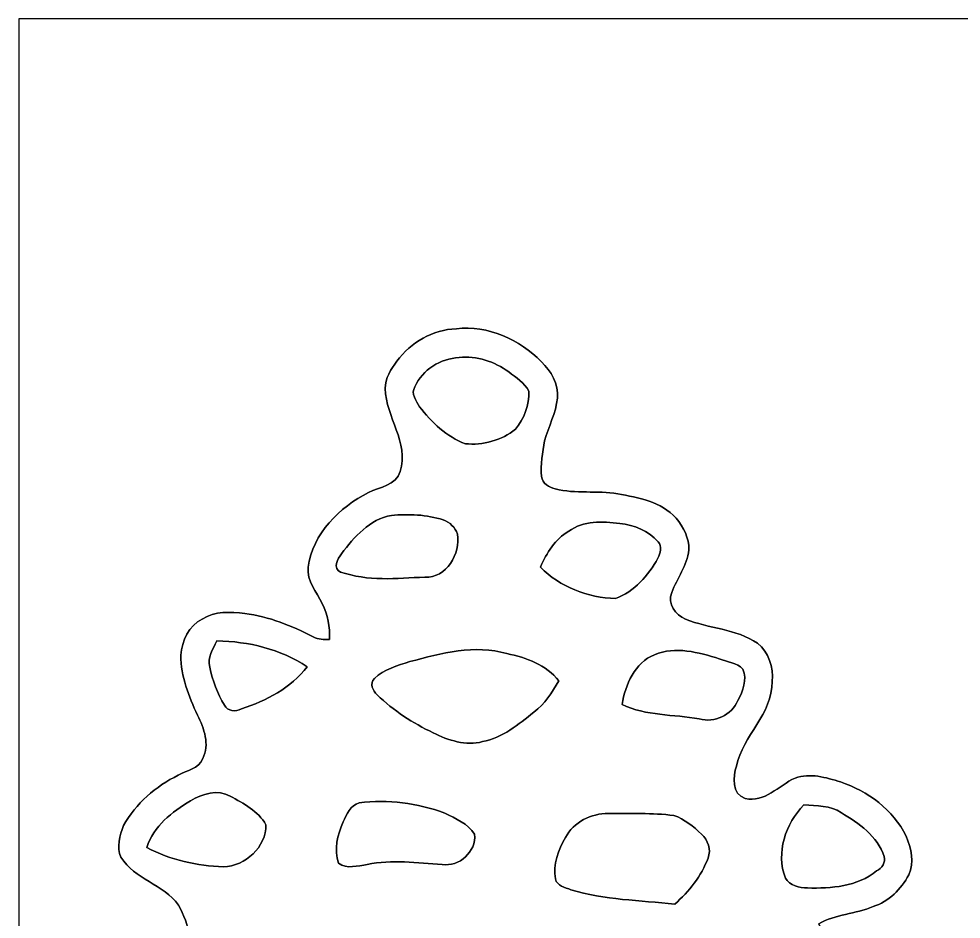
# Model space of a CAD drawing. Header units: centimetres. Extents: x -16.8 to 16.8, y -16.7 to 16.7.
# Drawn here: x -16.77 to 0.93, y -0.25 to 16.67 of the extents above; entities that cross this region are included whole.
import ezdxf

# ---------------------------------------------------------------- set-up
doc = ezdxf.new("R2010")
doc.units = ezdxf.units.CM
doc.header["$MEASUREMENT"] = 0
doc.layers.add('Layer 1', color=7, linetype='Continuous')

msp = doc.modelspace()

# ---------------------------------------------------------------- linework, layer by layer
at = {"layer": 'Layer 1', "color": 7}
for points, knots in [([(-16.77458, 16.66875), (-16.77458, 16.66875), (16.77458, 16.66875), (16.77458, 16.66875), (16.77458, 16.66875), (16.77458, 16.66875), (16.77458, -16.66875), (16.77458, -16.66875), (16.77458, -16.66875), (16.77458, -16.66875), (-16.77458, -16.66875), (-16.77458, -16.66875), (-16.77458, -16.66875), (-16.77458, -16.66875), (-16.77458, 16.66875), (-16.77458, 16.66875), (-16.77458, 16.66875), (-16.77458, 16.66875), (-16.77458, 16.66875), (-16.77458, 16.66875)], [0, 0, 0, 0, 0.16666667, 0.16666667, 0.16666667, 0.16666667, 0.33333333, 0.33333333, 0.33333333, 0.33333333, 0.5, 0.5, 0.5, 0.5, 0.66666667, 0.66666667, 0.66666667, 0.66666667, 1, 1, 1, 1]), ([(-9.67176, 10.23761), (-9.77829, 10.08415), (-9.89471, 9.91447), (-9.89259, 9.71938), (-9.89259, 9.71938), (-9.87954, 9.18139), (-9.44033, 8.71537), (-9.60684, 8.16151), (-9.60684, 8.16151), (-9.68693, 7.90187), (-9.99525, 7.87047), (-10.20551, 7.76958), (-10.20551, 7.76958), (-10.74526, 7.48841), (-11.26067, 6.9977), (-11.33616, 6.36341), (-11.33616, 6.36341), (-11.36579, 6.102), (-11.182, 5.90162), (-11.07687, 5.6829), (-11.07687, 5.6829), (-10.96751, 5.47511), (-10.92588, 5.23699), (-10.93752, 5.00345), (-10.93752, 5.00345), (-11.04053, 5.00698), (-11.14919, 5.00415), (-11.24197, 5.05566), (-11.24197, 5.05566), (-11.64449, 5.26944), (-12.07735, 5.43101), (-12.52961, 5.49734), (-12.52961, 5.49734), (-12.79596, 5.52521), (-13.09264, 5.54284), (-13.32759, 5.3908), (-13.32759, 5.3908), (-13.58653, 5.26733), (-13.70401, 4.97805), (-13.73152, 4.70923), (-13.73152, 4.70923), (-13.72835, 4.31377), (-13.58477, 3.93665), (-13.41614, 3.58387), (-13.41614, 3.58387), (-13.29549, 3.3341), (-13.18436, 3.03354), (-13.31877, 2.76895), (-13.31877, 2.76895), (-13.39462, 2.57563), (-13.61969, 2.54882), (-13.77985, 2.45604), (-13.77985, 2.45604), (-14.20283, 2.24684), (-14.57889, 1.92405), (-14.8082, 1.50777), (-14.8082, 1.50777), (-14.88687, 1.32503), (-14.93908, 1.10278), (-14.85583, 0.91264), (-14.85583, 0.91264), (-14.60288, 0.49742), (-14.05184, 0.41134), (-13.77774, 0.01658), (-13.77774, 0.01658), (-13.56219, -0.34537), (-13.49551, -0.80716), (-13.64615, -1.2065), (-13.64615, -1.2065), (-13.82713, -1.56386), (-14.18872, -1.78294), (-14.55385, -1.91735), (-14.55385, -1.91735), (-14.81279, -2.02318), (-15.11688, -2.1149), (-15.25305, -2.38407), (-15.25305, -2.38407), (-15.40898, -2.6349), (-15.36241, -2.94711), (-15.35677, -3.22721), (-15.35677, -3.22721), (-15.34231, -3.77508), (-15.03151, -4.29366), (-14.57678, -4.59211), (-14.57678, -4.59211), (-14.34959, -4.7304), (-14.08395, -4.76814), (-13.83383, -4.84046), (-13.83383, -4.84046), (-13.63592, -4.96006), (-13.47999, -5.16008), (-13.38756, -5.37034), (-13.38756, -5.37034), (-13.33923, -6.04202), (-13.20341, -6.75499), (-12.74092, -7.27287), (-12.74092, -7.27287), (-12.43789, -7.58155), (-11.93765, -7.30603), (-11.6018, -7.54627), (-11.6018, -7.54627), (-11.40107, -7.67927), (-11.44129, -7.94103), (-11.34392, -8.134), (-11.34392, -8.134), (-11.17388, -8.53087), (-10.8144, -8.81309), (-10.42211, -8.9722), (-10.42211, -8.9722), (-10.08909, -9.11684), (-9.71656, -9.11331), (-9.36872, -9.20291), (-9.36872, -9.20291), (-8.96126, -9.34226), (-8.66846, -9.67564), (-8.30263, -9.8873), (-8.30263, -9.8873), (-8.03381, -10.05134), (-7.72513, -10.1286), (-7.42315, -10.20621), (-7.42315, -10.20621), (-7.3914, -10.93435), (-7.52828, -11.65084), (-7.58155, -12.37368), (-7.58155, -12.37368), (-7.24711, -12.59205), (-6.83366, -12.47034), (-6.46359, -12.45941), (-6.46359, -12.45941), (-6.37223, -12.44388), (-6.25934, -12.43824), (-6.20289, -12.35357), (-6.20289, -12.35357), (-6.15597, -12.20646), (-6.19019, -12.04983), (-6.20889, -11.90061), (-6.20889, -11.90061), (-6.31366, -11.26208), (-6.34541, -10.61261), (-6.2932, -9.96774), (-6.2932, -9.96774), (-5.94678, -9.72644), (-5.62892, -9.43963), (-5.24475, -9.25618), (-5.24475, -9.25618), (-4.69618, -8.95385), (-4.01355, -8.9856), (-3.50732, -8.59331), (-3.50732, -8.59331), (-3.13514, -8.24936), (-2.94781, -7.70502), (-2.4571, -7.49229), (-2.4571, -7.49229), (-2.05987, -7.31732), (-1.61325, -7.16809), (-1.36384, -6.78462), (-1.36384, -6.78462), (-1.14723, -6.49852), (-1.24284, -6.12634), (-1.18533, -5.7979), (-1.18533, -5.7979), (-1.15076, -5.61869), (-0.91405, -5.63562), (-0.7807, -5.5753), (-0.7807, -5.5753), (-0.25541, -5.48181), (0.27975, -5.23064), (0.55915, -4.75686), (0.55915, -4.75686), (0.68827, -4.47887), (0.79199, -4.16666), (0.73554, -3.85692), (0.73554, -3.85692), (0.70802, -3.54365), (0.47696, -3.27766), (0.19332, -3.15948), (0.19332, -3.15948), (-0.07056, -3.03036), (-0.38065, -3.05364), (-0.64876, -2.93899), (-0.64876, -2.93899), (-0.768, -2.86032), (-0.91405, -2.7245), (-0.88653, -2.56681), (-0.88653, -2.56681), (-0.77611, -2.33574), (-0.57185, -2.16076), (-0.47978, -1.91911), (-0.47978, -1.91911), (-0.35454, -1.62489), (-0.42333, -1.23825), (-0.69956, -1.05339), (-0.69956, -1.05339), (-1.00753, -0.75565), (-1.56774, -0.77505), (-1.74413, -0.33902), (-1.74413, -0.33902), (-1.43122, -0.1524), (-1.05516, -0.15311), (-0.72461, -0.01376), (-0.72461, -0.01376), (-0.42863, 0.07832), (-0.19438, 0.31327), (-0.05503, 0.58455), (-0.05503, 0.58455), (0.06138, 0.81598), (-0.01376, 1.08303), (-0.10195, 1.31057), (-0.10195, 1.31057), (-0.34713, 1.80657), (-0.82091, 2.15406), (-1.33597, 2.33151), (-1.33597, 2.33151), (-1.60937, 2.41018), (-1.91029, 2.50578), (-2.1904, 2.39995), (-2.1904, 2.39995), (-2.50014, 2.2666), (-2.75766, 1.92652), (-3.12984, 2.02106), (-3.12984, 2.02106), (-3.38032, 2.09268), (-3.35668, 2.43558), (-3.29106, 2.62573), (-3.29106, 2.62573), (-3.17465, 3.20322), (-2.60879, 3.60116), (-2.6229, 4.21534), (-2.6229, 4.21534), (-2.58939, 4.48169), (-2.68676, 4.76532), (-2.89736, 4.93466), (-2.89736, 4.93466), (-3.29883, 5.21053), (-3.80753, 5.21018), (-4.24956, 5.38727), (-4.24956, 5.38727), (-4.42736, 5.4737), (-4.60058, 5.67796), (-4.50815, 5.88927), (-4.50815, 5.88927), (-4.40055, 6.15527), (-4.22522, 6.39727), (-4.18465, 6.68796), (-4.18465, 6.68796), (-4.17301, 6.91409), (-4.29225, 7.11588), (-4.42454, 7.28804), (-4.42454, 7.28804), (-4.70711, 7.59213), (-5.1308, 7.67644), (-5.52203, 7.74171), (-5.52203, 7.74171), (-5.91114, 7.8105), (-6.31296, 7.73747), (-6.69749, 7.83696), (-6.69749, 7.83696), (-6.81143, 7.86659), (-6.93843, 7.93926), (-6.95431, 8.06732), (-6.95431, 8.06732), (-6.97689, 8.29239), (-6.93385, 8.51958), (-6.89928, 8.74077), (-6.89928, 8.74077), (-6.81426, 9.00747), (-6.68796, 9.26253), (-6.65268, 9.5437), (-6.65268, 9.5437), (-6.62975, 9.80722), (-6.77404, 10.04782), (-6.95431, 10.22597), (-6.95431, 10.22597), (-7.36918, 10.64048), (-7.95761, 10.91565), (-8.55416, 10.84404), (-8.55416, 10.84404), (-8.99513, 10.8331), (-9.40999, 10.58545), (-9.67176, 10.23761), (-9.67176, 10.23761), (-9.67176, 10.23761), (-9.67176, 10.23761), (-9.67176, 10.23761)], [0, 0, 0, 0, 0.01388889, 0.01388889, 0.01388889, 0.01388889, 0.02777778, 0.02777778, 0.02777778, 0.02777778, 0.04166667, 0.04166667, 0.04166667, 0.04166667, 0.05555556, 0.05555556, 0.05555556, 0.05555556, 0.06944444, 0.06944444, 0.06944444, 0.06944444, 0.08333333, 0.08333333, 0.08333333, 0.08333333, 0.09722222, 0.09722222, 0.09722222, 0.09722222, 0.11111111, 0.11111111, 0.11111111, 0.11111111, 0.125, 0.125, 0.125, 0.125, 0.13888889, 0.13888889, 0.13888889, 0.13888889, 0.15277778, 0.15277778, 0.15277778, 0.15277778, 0.16666667, 0.16666667, 0.16666667, 0.16666667, 0.18055556, 0.18055556, 0.18055556, 0.18055556, 0.19444444, 0.19444444, 0.19444444, 0.19444444, 0.20833333, 0.20833333, 0.20833333, 0.20833333, 0.22222222, 0.22222222, 0.22222222, 0.22222222, 0.23611111, 0.23611111, 0.23611111, 0.23611111, 0.25, 0.25, 0.25, 0.25, 0.26388889, 0.26388889, 0.26388889, 0.26388889, 0.27777778, 0.27777778, 0.27777778, 0.27777778, 0.29166667, 0.29166667, 0.29166667, 0.29166667, 0.30555556, 0.30555556, 0.30555556, 0.30555556, 0.31944444, 0.31944444, 0.31944444, 0.31944444, 0.33333333, 0.33333333, 0.33333333, 0.33333333, 0.34722222, 0.34722222, 0.34722222, 0.34722222, 0.36111111, 0.36111111, 0.36111111, 0.36111111, 0.375, 0.375, 0.375, 0.375, 0.38888889, 0.38888889, 0.38888889, 0.38888889, 0.40277778, 0.40277778, 0.40277778, 0.40277778, 0.41666667, 0.41666667, 0.41666667, 0.41666667, 0.43055556, 0.43055556, 0.43055556, 0.43055556, 0.44444444, 0.44444444, 0.44444444, 0.44444444, 0.45833333, 0.45833333, 0.45833333, 0.45833333, 0.47222222, 0.47222222, 0.47222222, 0.47222222, 0.48611111, 0.48611111, 0.48611111, 0.48611111, 0.5, 0.5, 0.5, 0.5, 0.51388889, 0.51388889, 0.51388889, 0.51388889, 0.52777778, 0.52777778, 0.52777778, 0.52777778, 0.54166667, 0.54166667, 0.54166667, 0.54166667, 0.55555556, 0.55555556, 0.55555556, 0.55555556, 0.56944444, 0.56944444, 0.56944444, 0.56944444, 0.58333333, 0.58333333, 0.58333333, 0.58333333, 0.59722222, 0.59722222, 0.59722222, 0.59722222, 0.61111111, 0.61111111, 0.61111111, 0.61111111, 0.625, 0.625, 0.625, 0.625, 0.63888889, 0.63888889, 0.63888889, 0.63888889, 0.65277778, 0.65277778, 0.65277778, 0.65277778, 0.66666667, 0.66666667, 0.66666667, 0.66666667, 0.68055556, 0.68055556, 0.68055556, 0.68055556, 0.69444444, 0.69444444, 0.69444444, 0.69444444, 0.70833333, 0.70833333, 0.70833333, 0.70833333, 0.72222222, 0.72222222, 0.72222222, 0.72222222, 0.73611111, 0.73611111, 0.73611111, 0.73611111, 0.75, 0.75, 0.75, 0.75, 0.76388889, 0.76388889, 0.76388889, 0.76388889, 0.77777778, 0.77777778, 0.77777778, 0.77777778, 0.79166667, 0.79166667, 0.79166667, 0.79166667, 0.80555556, 0.80555556, 0.80555556, 0.80555556, 0.81944444, 0.81944444, 0.81944444, 0.81944444, 0.83333333, 0.83333333, 0.83333333, 0.83333333, 0.84722222, 0.84722222, 0.84722222, 0.84722222, 0.86111111, 0.86111111, 0.86111111, 0.86111111, 0.875, 0.875, 0.875, 0.875, 0.88888889, 0.88888889, 0.88888889, 0.88888889, 0.90277778, 0.90277778, 0.90277778, 0.90277778, 0.91666667, 0.91666667, 0.91666667, 0.91666667, 0.93055556, 0.93055556, 0.93055556, 0.93055556, 0.94444444, 0.94444444, 0.94444444, 0.94444444, 0.95833333, 0.95833333, 0.95833333, 0.95833333, 0.97222222, 0.97222222, 0.97222222, 0.97222222, 1, 1, 1, 1]), ([(-8.50371, 10.30252), (-8.1721, 10.3438), (-7.83625, 10.22738), (-7.57061, 10.03265), (-7.57061, 10.03265), (-7.43091, 9.93034), (-7.2704, 9.83086), (-7.19349, 9.66929), (-7.19349, 9.66929), (-7.17621, 9.41211), (-7.2838, 9.15564), (-7.4422, 8.95773), (-7.4422, 8.95773), (-7.69938, 8.74854), (-8.05639, 8.64976), (-8.38482, 8.68468), (-8.38482, 8.68468), (-8.73548, 8.80957), (-9.02088, 9.09002), (-9.24701, 9.3793), (-9.24701, 9.3793), (-9.30346, 9.49078), (-9.41987, 9.62731), (-9.33133, 9.75395), (-9.33133, 9.75395), (-9.19268, 10.07992), (-8.8519, 10.28559), (-8.50371, 10.30252)], [0, 0, 0, 0, 0.125, 0.125, 0.125, 0.125, 0.25, 0.25, 0.25, 0.25, 0.375, 0.375, 0.375, 0.375, 0.5, 0.5, 0.5, 0.5, 0.625, 0.625, 0.625, 0.625, 0.75, 0.75, 0.75, 0.75, 1, 1, 1, 1]), ([(-9.77441, 7.33813), (-9.44951, 7.36565), (-9.11225, 7.35647), (-8.80039, 7.2517), (-8.80039, 7.2517), (-8.67833, 7.21007), (-8.57321, 7.112), (-8.53511, 6.98747), (-8.53511, 6.98747), (-8.47549, 6.6227), (-8.73125, 6.15068), (-9.14894, 6.17996), (-9.14894, 6.17996), (-9.67387, 6.14927), (-10.22315, 6.09706), (-10.73044, 6.27415), (-10.73044, 6.27415), (-10.88531, 6.33589), (-10.78406, 6.53274), (-10.70928, 6.61635), (-10.70928, 6.61635), (-10.48138, 6.93208), (-10.17658, 7.26652), (-9.77441, 7.33813)], [0, 0, 0, 0, 0.14285714, 0.14285714, 0.14285714, 0.14285714, 0.28571429, 0.28571429, 0.28571429, 0.28571429, 0.42857143, 0.42857143, 0.42857143, 0.42857143, 0.57142857, 0.57142857, 0.57142857, 0.57142857, 0.71428571, 0.71428571, 0.71428571, 0.71428571, 1, 1, 1, 1]), ([(-6.43996, 7.03968), (-6.16832, 7.245), (-5.80531, 7.23089), (-5.48499, 7.18361), (-5.48499, 7.18361), (-5.2137, 7.16139), (-4.94489, 7.04885), (-4.76179, 6.84354), (-4.76179, 6.84354), (-4.68524, 6.75781), (-4.71946, 6.62622), (-4.76673, 6.53274), (-4.76673, 6.53274), (-4.94524, 6.20854), (-5.21123, 5.90868), (-5.56401, 5.77391), (-5.56401, 5.77391), (-6.07907, 5.79579), (-6.61211, 5.98981), (-6.97548, 6.36658), (-6.97548, 6.36658), (-6.85377, 6.62905), (-6.70419, 6.89857), (-6.43996, 7.03968)], [0, 0, 0, 0, 0.14285714, 0.14285714, 0.14285714, 0.14285714, 0.28571429, 0.28571429, 0.28571429, 0.28571429, 0.42857143, 0.42857143, 0.42857143, 0.42857143, 0.57142857, 0.57142857, 0.57142857, 0.57142857, 0.71428571, 0.71428571, 0.71428571, 0.71428571, 1, 1, 1, 1]), ([(-13.05313, 4.9784), (-12.45764, 4.97029), (-11.85827, 4.82459), (-11.35768, 4.49509), (-11.35768, 4.49509), (-11.6586, 4.09152), (-12.12638, 3.85939), (-12.5917, 3.70205), (-12.5917, 3.70205), (-12.70212, 3.63679), (-12.85028, 3.65619), (-12.91131, 3.77155), (-12.91131, 3.77155), (-13.03973, 3.99239), (-13.13568, 4.23686), (-13.18719, 4.48663), (-13.18719, 4.48663), (-13.23799, 4.66901), (-13.12968, 4.82565), (-13.05313, 4.9784)], [0, 0, 0, 0, 0.16666667, 0.16666667, 0.16666667, 0.16666667, 0.33333333, 0.33333333, 0.33333333, 0.33333333, 0.5, 0.5, 0.5, 0.5, 0.66666667, 0.66666667, 0.66666667, 0.66666667, 1, 1, 1, 1]), ([(-9.42516, 4.58999), (-8.83814, 4.7498), (-8.20667, 4.91772), (-7.60307, 4.74063), (-7.60307, 4.74063), (-7.23794, 4.6669), (-6.86682, 4.52861), (-6.62728, 4.22734), (-6.62728, 4.22734), (-6.75569, 4.01038), (-6.8961, 3.79695), (-7.09754, 3.63996), (-7.09754, 3.63996), (-7.38717, 3.41207), (-7.68738, 3.15701), (-8.06062, 3.08681), (-8.06062, 3.08681), (-8.37741, 3.00284), (-8.7062, 3.10903), (-8.98878, 3.25367), (-8.98878, 3.25367), (-9.37366, 3.43429), (-9.7342, 3.67065), (-10.04076, 3.96558), (-10.04076, 3.96558), (-10.12543, 4.04142), (-10.18716, 4.17759), (-10.09368, 4.27249), (-10.09368, 4.27249), (-9.91164, 4.44465), (-9.65941, 4.51873), (-9.42516, 4.58999)], [0, 0, 0, 0, 0.11111111, 0.11111111, 0.11111111, 0.11111111, 0.22222222, 0.22222222, 0.22222222, 0.22222222, 0.33333333, 0.33333333, 0.33333333, 0.33333333, 0.44444444, 0.44444444, 0.44444444, 0.44444444, 0.55555556, 0.55555556, 0.55555556, 0.55555556, 0.66666667, 0.66666667, 0.66666667, 0.66666667, 0.77777778, 0.77777778, 0.77777778, 0.77777778, 1, 1, 1, 1]), ([(-4.83129, 4.71805), (-4.43653, 4.89091), (-4.00438, 4.75897), (-3.61315, 4.64467), (-3.61315, 4.64467), (-3.46745, 4.58541), (-3.28542, 4.56988), (-3.17253, 4.44853), (-3.17253, 4.44853), (-3.08187, 4.2545), (-3.17429, 4.03754), (-3.26319, 3.86186), (-3.26319, 3.86186), (-3.38067, 3.5874), (-3.70311, 3.43218), (-3.99027, 3.51437), (-3.99027, 3.51437), (-4.47287, 3.60257), (-4.99181, 3.56482), (-5.44089, 3.78707), (-5.44089, 3.78707), (-5.37351, 4.15572), (-5.20594, 4.57447), (-4.83129, 4.71805)], [0, 0, 0, 0, 0.14285714, 0.14285714, 0.14285714, 0.14285714, 0.28571429, 0.28571429, 0.28571429, 0.28571429, 0.42857143, 0.42857143, 0.42857143, 0.42857143, 0.57142857, 0.57142857, 0.57142857, 0.57142857, 0.71428571, 0.71428571, 0.71428571, 0.71428571, 1, 1, 1, 1]), ([(-13.54878, 1.9752), (-13.329, 2.10679), (-13.03973, 2.19781), (-12.80195, 2.05987), (-12.80195, 2.05987), (-12.55324, 1.92723), (-12.2749, 1.77588), (-12.13168, 1.52435), (-12.13168, 1.52435), (-12.12638, 1.10384), (-12.51973, 0.75001), (-12.9286, 0.73307), (-12.9286, 0.73307), (-13.42672, 0.75389), (-13.9259, 0.86219), (-14.36934, 1.09502), (-14.36934, 1.09502), (-14.24869, 1.50389), (-13.89274, 1.76071), (-13.54878, 1.9752)], [0, 0, 0, 0, 0.16666667, 0.16666667, 0.16666667, 0.16666667, 0.33333333, 0.33333333, 0.33333333, 0.33333333, 0.5, 0.5, 0.5, 0.5, 0.66666667, 0.66666667, 0.66666667, 0.66666667, 1, 1, 1, 1]), ([(-10.38154, 1.93675), (-9.84038, 2.00801), (-9.28264, 1.93287), (-8.77182, 1.74378), (-8.77182, 1.74378), (-8.56897, 1.64359), (-8.33543, 1.54481), (-8.21161, 1.34514), (-8.21161, 1.34514), (-8.17633, 1.02164), (-8.50159, 0.7239), (-8.82121, 0.77999), (-8.82121, 0.77999), (-9.28899, 0.80645), (-9.76559, 0.87595), (-10.22914, 0.77752), (-10.22914, 0.77752), (-10.4013, 0.756), (-10.61579, 0.68333), (-10.76889, 0.80363), (-10.76889, 0.80363), (-10.85779, 1.05234), (-10.78548, 1.3395), (-10.68352, 1.57727), (-10.68352, 1.57727), (-10.61367, 1.71521), (-10.54629, 1.89159), (-10.38154, 1.93675)], [0, 0, 0, 0, 0.125, 0.125, 0.125, 0.125, 0.25, 0.25, 0.25, 0.25, 0.375, 0.375, 0.375, 0.375, 0.5, 0.5, 0.5, 0.5, 0.625, 0.625, 0.625, 0.625, 0.75, 0.75, 0.75, 0.75, 1, 1, 1, 1]), ([(-2.02283, 1.89936), (-1.78647, 1.88031), (-1.52612, 1.88948), (-1.32009, 1.75013), (-1.32009, 1.75013), (-0.99272, 1.55222), (-0.63994, 1.31233), (-0.51717, 0.92816), (-0.51717, 0.92816), (-0.48331, 0.8188), (-0.5588, 0.70485), (-0.65687, 0.65828), (-0.65687, 0.65828), (-1.01459, 0.3616), (-1.51342, 0.32491), (-1.95756, 0.33761), (-1.95756, 0.33761), (-2.1082, 0.33726), (-2.28635, 0.387), (-2.37137, 0.52141), (-2.37137, 0.52141), (-2.55446, 1.00048), (-2.36855, 1.54411), (-2.02283, 1.89936)], [0, 0, 0, 0, 0.14285714, 0.14285714, 0.14285714, 0.14285714, 0.28571429, 0.28571429, 0.28571429, 0.28571429, 0.42857143, 0.42857143, 0.42857143, 0.42857143, 0.57142857, 0.57142857, 0.57142857, 0.57142857, 0.71428571, 0.71428571, 0.71428571, 0.71428571, 1, 1, 1, 1]), ([(-6.50593, 1.28482), (-6.35106, 1.57409), (-6.01945, 1.74025), (-5.69666, 1.73567), (-5.69666, 1.73567), (-5.28743, 1.73637), (-4.87468, 1.74801), (-4.46758, 1.69898), (-4.46758, 1.69898), (-4.26685, 1.6323), (-4.09963, 1.48661), (-3.94511, 1.34691), (-3.94511, 1.34691), (-3.82693, 1.23472), (-3.76167, 1.05692), (-3.82588, 0.89958), (-3.82588, 0.89958), (-3.94758, 0.56056), (-4.18394, 0.27129), (-4.45064, 0.03351), (-4.45064, 0.03351), (-5.10223, 0.1076), (-5.77109, 0.10724), (-6.40186, 0.3048), (-6.40186, 0.3048), (-6.5084, 0.34537), (-6.66433, 0.37394), (-6.69325, 0.50588), (-6.69325, 0.50588), (-6.74617, 0.77964), (-6.63575, 1.04951), (-6.50593, 1.28482)], [0, 0, 0, 0, 0.11111111, 0.11111111, 0.11111111, 0.11111111, 0.22222222, 0.22222222, 0.22222222, 0.22222222, 0.33333333, 0.33333333, 0.33333333, 0.33333333, 0.44444444, 0.44444444, 0.44444444, 0.44444444, 0.55555556, 0.55555556, 0.55555556, 0.55555556, 0.66666667, 0.66666667, 0.66666667, 0.66666667, 0.77777778, 0.77777778, 0.77777778, 0.77777778, 1, 1, 1, 1])]:
    msp.add_open_spline(points, degree=3, knots=knots, dxfattribs=at)
at = {"layer": 'Layer 1'}
for points, knots in [([(-9.67176, 10.23761), (-9.40999, 10.58545), (-8.99513, 10.8331), (-8.55416, 10.84404), (-8.55416, 10.84404), (-7.95761, 10.91565), (-7.36918, 10.64048), (-6.95431, 10.22597), (-6.95431, 10.22597), (-6.77404, 10.04782), (-6.62975, 9.80722), (-6.65268, 9.5437), (-6.65268, 9.5437), (-6.68796, 9.26253), (-6.81426, 9.00747), (-6.89928, 8.74077), (-6.89928, 8.74077), (-6.93385, 8.51958), (-6.97689, 8.29239), (-6.95431, 8.06732), (-6.95431, 8.06732), (-6.93843, 7.93926), (-6.81143, 7.86659), (-6.69749, 7.83696), (-6.69749, 7.83696), (-6.31296, 7.73747), (-5.91114, 7.8105), (-5.52203, 7.74171), (-5.52203, 7.74171), (-5.1308, 7.67644), (-4.70711, 7.59213), (-4.42454, 7.28804), (-4.42454, 7.28804), (-4.29225, 7.11588), (-4.17301, 6.91409), (-4.18465, 6.68796), (-4.18465, 6.68796), (-4.22522, 6.39727), (-4.40055, 6.15527), (-4.50815, 5.88927), (-4.50815, 5.88927), (-4.60058, 5.67796), (-4.42736, 5.4737), (-4.24956, 5.38727), (-4.24956, 5.38727), (-3.80753, 5.21018), (-3.29883, 5.21053), (-2.89736, 4.93466), (-2.89736, 4.93466), (-2.68676, 4.76532), (-2.58939, 4.48169), (-2.6229, 4.21534), (-2.6229, 4.21534), (-2.60879, 3.60116), (-3.17465, 3.20322), (-3.29106, 2.62573), (-3.29106, 2.62573), (-3.35668, 2.43558), (-3.38032, 2.09268), (-3.12984, 2.02106), (-3.12984, 2.02106), (-2.75766, 1.92652), (-2.50014, 2.2666), (-2.1904, 2.39995), (-2.1904, 2.39995), (-1.91029, 2.50578), (-1.60937, 2.41018), (-1.33597, 2.33151), (-1.33597, 2.33151), (-0.82091, 2.15406), (-0.34713, 1.80657), (-0.10195, 1.31057), (-0.10195, 1.31057), (-0.01376, 1.08303), (0.06138, 0.81598), (-0.05503, 0.58455), (-0.05503, 0.58455), (-0.19438, 0.31327), (-0.42863, 0.07832), (-0.72461, -0.01376), (-0.72461, -0.01376), (-1.05516, -0.15311), (-1.43122, -0.1524), (-1.74413, -0.33902), (-1.74413, -0.33902), (-1.56774, -0.77505), (-1.00753, -0.75565), (-0.69956, -1.05339), (-0.69956, -1.05339), (-0.42333, -1.23825), (-0.35454, -1.62489), (-0.47978, -1.91911), (-0.47978, -1.91911), (-0.57185, -2.16076), (-0.77611, -2.33574), (-0.88653, -2.56681), (-0.88653, -2.56681), (-0.91405, -2.7245), (-0.768, -2.86032), (-0.64876, -2.93899), (-0.64876, -2.93899), (-0.38065, -3.05364), (-0.07056, -3.03036), (0.19332, -3.15948), (0.19332, -3.15948), (0.47696, -3.27766), (0.70802, -3.54365), (0.73554, -3.85692), (0.73554, -3.85692), (0.79199, -4.16666), (0.68827, -4.47887), (0.55915, -4.75686), (0.55915, -4.75686), (0.27975, -5.23064), (-0.25541, -5.48181), (-0.7807, -5.5753), (-0.7807, -5.5753), (-0.91405, -5.63562), (-1.15076, -5.61869), (-1.18533, -5.7979), (-1.18533, -5.7979), (-1.24284, -6.12634), (-1.14723, -6.49852), (-1.36384, -6.78462), (-1.36384, -6.78462), (-1.61325, -7.16809), (-2.05987, -7.31732), (-2.4571, -7.49229), (-2.4571, -7.49229), (-2.94781, -7.70502), (-3.13514, -8.24936), (-3.50732, -8.59331), (-3.50732, -8.59331), (-4.01355, -8.9856), (-4.69618, -8.95385), (-5.24475, -9.25618), (-5.24475, -9.25618), (-5.62892, -9.43963), (-5.94678, -9.72644), (-6.2932, -9.96774), (-6.2932, -9.96774), (-6.34541, -10.61261), (-6.31366, -11.26208), (-6.20889, -11.90061), (-6.20889, -11.90061), (-6.19019, -12.04983), (-6.15597, -12.20646), (-6.20289, -12.35357), (-6.20289, -12.35357), (-6.25934, -12.43824), (-6.37223, -12.44388), (-6.46359, -12.45941), (-6.46359, -12.45941), (-6.83366, -12.47034), (-7.24711, -12.59205), (-7.58155, -12.37368), (-7.58155, -12.37368), (-7.52828, -11.65084), (-7.3914, -10.93435), (-7.42315, -10.20621), (-7.42315, -10.20621), (-7.72513, -10.1286), (-8.03381, -10.05134), (-8.30263, -9.8873), (-8.30263, -9.8873), (-8.66846, -9.67564), (-8.96126, -9.34226), (-9.36872, -9.20291), (-9.36872, -9.20291), (-9.71656, -9.11331), (-10.08909, -9.11684), (-10.42211, -8.9722), (-10.42211, -8.9722), (-10.8144, -8.81309), (-11.17388, -8.53087), (-11.34392, -8.134), (-11.34392, -8.134), (-11.44129, -7.94103), (-11.40107, -7.67927), (-11.6018, -7.54627), (-11.6018, -7.54627), (-11.93765, -7.30603), (-12.43789, -7.58155), (-12.74092, -7.27287), (-12.74092, -7.27287), (-13.20341, -6.75499), (-13.33923, -6.04202), (-13.38756, -5.37034), (-13.38756, -5.37034), (-13.47999, -5.16008), (-13.63592, -4.96006), (-13.83383, -4.84046), (-13.83383, -4.84046), (-14.08395, -4.76814), (-14.34959, -4.7304), (-14.57678, -4.59211), (-14.57678, -4.59211), (-15.03151, -4.29366), (-15.34231, -3.77508), (-15.35677, -3.22721), (-15.35677, -3.22721), (-15.36241, -2.94711), (-15.40898, -2.6349), (-15.25305, -2.38407), (-15.25305, -2.38407), (-15.11688, -2.1149), (-14.81279, -2.02318), (-14.55385, -1.91735), (-14.55385, -1.91735), (-14.18872, -1.78294), (-13.82713, -1.56386), (-13.64615, -1.2065), (-13.64615, -1.2065), (-13.49551, -0.80716), (-13.56219, -0.34537), (-13.77774, 0.01658), (-13.77774, 0.01658), (-14.05184, 0.41134), (-14.60288, 0.49742), (-14.85583, 0.91264), (-14.85583, 0.91264), (-14.93908, 1.10278), (-14.88687, 1.32503), (-14.8082, 1.50777), (-14.8082, 1.50777), (-14.57889, 1.92405), (-14.20283, 2.24684), (-13.77985, 2.45604), (-13.77985, 2.45604), (-13.61969, 2.54882), (-13.39462, 2.57563), (-13.31877, 2.76895), (-13.31877, 2.76895), (-13.18436, 3.03354), (-13.29549, 3.3341), (-13.41614, 3.58387), (-13.41614, 3.58387), (-13.58477, 3.93665), (-13.72835, 4.31377), (-13.73152, 4.70923), (-13.73152, 4.70923), (-13.70401, 4.97805), (-13.58653, 5.26733), (-13.32759, 5.3908), (-13.32759, 5.3908), (-13.09264, 5.54284), (-12.79596, 5.52521), (-12.52961, 5.49734), (-12.52961, 5.49734), (-12.07735, 5.43101), (-11.64449, 5.26944), (-11.24197, 5.05566), (-11.24197, 5.05566), (-11.14919, 5.00415), (-11.04053, 5.00698), (-10.93752, 5.00345), (-10.93752, 5.00345), (-10.92588, 5.23699), (-10.96751, 5.47511), (-11.07687, 5.6829), (-11.07687, 5.6829), (-11.182, 5.90162), (-11.36579, 6.102), (-11.33616, 6.36341), (-11.33616, 6.36341), (-11.26067, 6.9977), (-10.74526, 7.48841), (-10.20551, 7.76958), (-10.20551, 7.76958), (-9.99525, 7.87047), (-9.68693, 7.90187), (-9.60684, 8.16151), (-9.60684, 8.16151), (-9.44033, 8.71537), (-9.87954, 9.18139), (-9.89259, 9.71938), (-9.89259, 9.71938), (-9.89471, 9.91447), (-9.77829, 10.08415), (-9.67176, 10.23761), (-9.67176, 10.23761), (-9.67176, 10.23761), (-9.67176, 10.23761), (-9.67176, 10.23761)], [0, 0, 0, 0, 0.01388889, 0.01388889, 0.01388889, 0.01388889, 0.02777778, 0.02777778, 0.02777778, 0.02777778, 0.04166667, 0.04166667, 0.04166667, 0.04166667, 0.05555556, 0.05555556, 0.05555556, 0.05555556, 0.06944444, 0.06944444, 0.06944444, 0.06944444, 0.08333333, 0.08333333, 0.08333333, 0.08333333, 0.09722222, 0.09722222, 0.09722222, 0.09722222, 0.11111111, 0.11111111, 0.11111111, 0.11111111, 0.125, 0.125, 0.125, 0.125, 0.13888889, 0.13888889, 0.13888889, 0.13888889, 0.15277778, 0.15277778, 0.15277778, 0.15277778, 0.16666667, 0.16666667, 0.16666667, 0.16666667, 0.18055556, 0.18055556, 0.18055556, 0.18055556, 0.19444444, 0.19444444, 0.19444444, 0.19444444, 0.20833333, 0.20833333, 0.20833333, 0.20833333, 0.22222222, 0.22222222, 0.22222222, 0.22222222, 0.23611111, 0.23611111, 0.23611111, 0.23611111, 0.25, 0.25, 0.25, 0.25, 0.26388889, 0.26388889, 0.26388889, 0.26388889, 0.27777778, 0.27777778, 0.27777778, 0.27777778, 0.29166667, 0.29166667, 0.29166667, 0.29166667, 0.30555556, 0.30555556, 0.30555556, 0.30555556, 0.31944444, 0.31944444, 0.31944444, 0.31944444, 0.33333333, 0.33333333, 0.33333333, 0.33333333, 0.34722222, 0.34722222, 0.34722222, 0.34722222, 0.36111111, 0.36111111, 0.36111111, 0.36111111, 0.375, 0.375, 0.375, 0.375, 0.38888889, 0.38888889, 0.38888889, 0.38888889, 0.40277778, 0.40277778, 0.40277778, 0.40277778, 0.41666667, 0.41666667, 0.41666667, 0.41666667, 0.43055556, 0.43055556, 0.43055556, 0.43055556, 0.44444444, 0.44444444, 0.44444444, 0.44444444, 0.45833333, 0.45833333, 0.45833333, 0.45833333, 0.47222222, 0.47222222, 0.47222222, 0.47222222, 0.48611111, 0.48611111, 0.48611111, 0.48611111, 0.5, 0.5, 0.5, 0.5, 0.51388889, 0.51388889, 0.51388889, 0.51388889, 0.52777778, 0.52777778, 0.52777778, 0.52777778, 0.54166667, 0.54166667, 0.54166667, 0.54166667, 0.55555556, 0.55555556, 0.55555556, 0.55555556, 0.56944444, 0.56944444, 0.56944444, 0.56944444, 0.58333333, 0.58333333, 0.58333333, 0.58333333, 0.59722222, 0.59722222, 0.59722222, 0.59722222, 0.61111111, 0.61111111, 0.61111111, 0.61111111, 0.625, 0.625, 0.625, 0.625, 0.63888889, 0.63888889, 0.63888889, 0.63888889, 0.65277778, 0.65277778, 0.65277778, 0.65277778, 0.66666667, 0.66666667, 0.66666667, 0.66666667, 0.68055556, 0.68055556, 0.68055556, 0.68055556, 0.69444444, 0.69444444, 0.69444444, 0.69444444, 0.70833333, 0.70833333, 0.70833333, 0.70833333, 0.72222222, 0.72222222, 0.72222222, 0.72222222, 0.73611111, 0.73611111, 0.73611111, 0.73611111, 0.75, 0.75, 0.75, 0.75, 0.76388889, 0.76388889, 0.76388889, 0.76388889, 0.77777778, 0.77777778, 0.77777778, 0.77777778, 0.79166667, 0.79166667, 0.79166667, 0.79166667, 0.80555556, 0.80555556, 0.80555556, 0.80555556, 0.81944444, 0.81944444, 0.81944444, 0.81944444, 0.83333333, 0.83333333, 0.83333333, 0.83333333, 0.84722222, 0.84722222, 0.84722222, 0.84722222, 0.86111111, 0.86111111, 0.86111111, 0.86111111, 0.875, 0.875, 0.875, 0.875, 0.88888889, 0.88888889, 0.88888889, 0.88888889, 0.90277778, 0.90277778, 0.90277778, 0.90277778, 0.91666667, 0.91666667, 0.91666667, 0.91666667, 0.93055556, 0.93055556, 0.93055556, 0.93055556, 0.94444444, 0.94444444, 0.94444444, 0.94444444, 0.95833333, 0.95833333, 0.95833333, 0.95833333, 0.97222222, 0.97222222, 0.97222222, 0.97222222, 1, 1, 1, 1]), ([(-8.50371, 10.30252), (-8.8519, 10.28559), (-9.19268, 10.07992), (-9.33133, 9.75395), (-9.33133, 9.75395), (-9.41987, 9.62731), (-9.30346, 9.49078), (-9.24701, 9.3793), (-9.24701, 9.3793), (-9.02088, 9.09002), (-8.73548, 8.80957), (-8.38482, 8.68468), (-8.38482, 8.68468), (-8.05639, 8.64976), (-7.69938, 8.74854), (-7.4422, 8.95773), (-7.4422, 8.95773), (-7.2838, 9.15564), (-7.17621, 9.41211), (-7.19349, 9.66929), (-7.19349, 9.66929), (-7.2704, 9.83086), (-7.43091, 9.93034), (-7.57061, 10.03265), (-7.57061, 10.03265), (-7.83625, 10.22738), (-8.1721, 10.3438), (-8.50371, 10.30252), (-8.50371, 10.30252), (-8.50371, 10.30252), (-8.50371, 10.30252), (-8.50371, 10.30252)], [0, 0, 0, 0, 0.11111111, 0.11111111, 0.11111111, 0.11111111, 0.22222222, 0.22222222, 0.22222222, 0.22222222, 0.33333333, 0.33333333, 0.33333333, 0.33333333, 0.44444444, 0.44444444, 0.44444444, 0.44444444, 0.55555556, 0.55555556, 0.55555556, 0.55555556, 0.66666667, 0.66666667, 0.66666667, 0.66666667, 0.77777778, 0.77777778, 0.77777778, 0.77777778, 1, 1, 1, 1]), ([(-9.77441, 7.33813), (-10.17658, 7.26652), (-10.48138, 6.93208), (-10.70928, 6.61635), (-10.70928, 6.61635), (-10.78406, 6.53274), (-10.88531, 6.33589), (-10.73044, 6.27415), (-10.73044, 6.27415), (-10.22315, 6.09706), (-9.67387, 6.14927), (-9.14894, 6.17996), (-9.14894, 6.17996), (-8.73125, 6.15068), (-8.47549, 6.6227), (-8.53511, 6.98747), (-8.53511, 6.98747), (-8.57321, 7.112), (-8.67833, 7.21007), (-8.80039, 7.2517), (-8.80039, 7.2517), (-9.11225, 7.35647), (-9.44951, 7.36565), (-9.77441, 7.33813), (-9.77441, 7.33813), (-9.77441, 7.33813), (-9.77441, 7.33813), (-9.77441, 7.33813)], [0, 0, 0, 0, 0.125, 0.125, 0.125, 0.125, 0.25, 0.25, 0.25, 0.25, 0.375, 0.375, 0.375, 0.375, 0.5, 0.5, 0.5, 0.5, 0.625, 0.625, 0.625, 0.625, 0.75, 0.75, 0.75, 0.75, 1, 1, 1, 1]), ([(-6.43996, 7.03968), (-6.70419, 6.89857), (-6.85377, 6.62905), (-6.97548, 6.36658), (-6.97548, 6.36658), (-6.61211, 5.98981), (-6.07907, 5.79579), (-5.56401, 5.77391), (-5.56401, 5.77391), (-5.21123, 5.90868), (-4.94524, 6.20854), (-4.76673, 6.53274), (-4.76673, 6.53274), (-4.71946, 6.62622), (-4.68524, 6.75781), (-4.76179, 6.84354), (-4.76179, 6.84354), (-4.94489, 7.04885), (-5.2137, 7.16139), (-5.48499, 7.18361), (-5.48499, 7.18361), (-5.80531, 7.23089), (-6.16832, 7.245), (-6.43996, 7.03968), (-6.43996, 7.03968), (-6.43996, 7.03968), (-6.43996, 7.03968), (-6.43996, 7.03968)], [0, 0, 0, 0, 0.125, 0.125, 0.125, 0.125, 0.25, 0.25, 0.25, 0.25, 0.375, 0.375, 0.375, 0.375, 0.5, 0.5, 0.5, 0.5, 0.625, 0.625, 0.625, 0.625, 0.75, 0.75, 0.75, 0.75, 1, 1, 1, 1]), ([(-13.05313, 4.9784), (-13.12968, 4.82565), (-13.23799, 4.66901), (-13.18719, 4.48663), (-13.18719, 4.48663), (-13.13568, 4.23686), (-13.03973, 3.99239), (-12.91131, 3.77155), (-12.91131, 3.77155), (-12.85028, 3.65619), (-12.70212, 3.63679), (-12.5917, 3.70205), (-12.5917, 3.70205), (-12.12638, 3.85939), (-11.6586, 4.09152), (-11.35768, 4.49509), (-11.35768, 4.49509), (-11.85827, 4.82459), (-12.45764, 4.97029), (-13.05313, 4.9784), (-13.05313, 4.9784), (-13.05313, 4.9784), (-13.05313, 4.9784), (-13.05313, 4.9784)], [0, 0, 0, 0, 0.14285714, 0.14285714, 0.14285714, 0.14285714, 0.28571429, 0.28571429, 0.28571429, 0.28571429, 0.42857143, 0.42857143, 0.42857143, 0.42857143, 0.57142857, 0.57142857, 0.57142857, 0.57142857, 0.71428571, 0.71428571, 0.71428571, 0.71428571, 1, 1, 1, 1]), ([(-9.42516, 4.58999), (-9.65941, 4.51873), (-9.91164, 4.44465), (-10.09368, 4.27249), (-10.09368, 4.27249), (-10.18716, 4.17759), (-10.12543, 4.04142), (-10.04076, 3.96558), (-10.04076, 3.96558), (-9.7342, 3.67065), (-9.37366, 3.43429), (-8.98878, 3.25367), (-8.98878, 3.25367), (-8.7062, 3.10903), (-8.37741, 3.00284), (-8.06062, 3.08681), (-8.06062, 3.08681), (-7.68738, 3.15701), (-7.38717, 3.41207), (-7.09754, 3.63996), (-7.09754, 3.63996), (-6.8961, 3.79695), (-6.75569, 4.01038), (-6.62728, 4.22734), (-6.62728, 4.22734), (-6.86682, 4.52861), (-7.23794, 4.6669), (-7.60307, 4.74063), (-7.60307, 4.74063), (-8.20667, 4.91772), (-8.83814, 4.7498), (-9.42516, 4.58999), (-9.42516, 4.58999), (-9.42516, 4.58999), (-9.42516, 4.58999), (-9.42516, 4.58999)], [0, 0, 0, 0, 0.1, 0.1, 0.1, 0.1, 0.2, 0.2, 0.2, 0.2, 0.3, 0.3, 0.3, 0.3, 0.4, 0.4, 0.4, 0.4, 0.5, 0.5, 0.5, 0.5, 0.6, 0.6, 0.6, 0.6, 0.7, 0.7, 0.7, 0.7, 0.8, 0.8, 0.8, 0.8, 1, 1, 1, 1]), ([(-4.83129, 4.71805), (-5.20594, 4.57447), (-5.37351, 4.15572), (-5.44089, 3.78707), (-5.44089, 3.78707), (-4.99181, 3.56482), (-4.47287, 3.60257), (-3.99027, 3.51437), (-3.99027, 3.51437), (-3.70311, 3.43218), (-3.38067, 3.5874), (-3.26319, 3.86186), (-3.26319, 3.86186), (-3.17429, 4.03754), (-3.08187, 4.2545), (-3.17253, 4.44853), (-3.17253, 4.44853), (-3.28542, 4.56988), (-3.46745, 4.58541), (-3.61315, 4.64467), (-3.61315, 4.64467), (-4.00438, 4.75897), (-4.43653, 4.89091), (-4.83129, 4.71805), (-4.83129, 4.71805), (-4.83129, 4.71805), (-4.83129, 4.71805), (-4.83129, 4.71805)], [0, 0, 0, 0, 0.125, 0.125, 0.125, 0.125, 0.25, 0.25, 0.25, 0.25, 0.375, 0.375, 0.375, 0.375, 0.5, 0.5, 0.5, 0.5, 0.625, 0.625, 0.625, 0.625, 0.75, 0.75, 0.75, 0.75, 1, 1, 1, 1]), ([(-13.54878, 1.9752), (-13.89274, 1.76071), (-14.24869, 1.50389), (-14.36934, 1.09502), (-14.36934, 1.09502), (-13.9259, 0.86219), (-13.42672, 0.75389), (-12.9286, 0.73307), (-12.9286, 0.73307), (-12.51973, 0.75001), (-12.12638, 1.10384), (-12.13168, 1.52435), (-12.13168, 1.52435), (-12.2749, 1.77588), (-12.55324, 1.92723), (-12.80195, 2.05987), (-12.80195, 2.05987), (-13.03973, 2.19781), (-13.329, 2.10679), (-13.54878, 1.9752), (-13.54878, 1.9752), (-13.54878, 1.9752), (-13.54878, 1.9752), (-13.54878, 1.9752)], [0, 0, 0, 0, 0.14285714, 0.14285714, 0.14285714, 0.14285714, 0.28571429, 0.28571429, 0.28571429, 0.28571429, 0.42857143, 0.42857143, 0.42857143, 0.42857143, 0.57142857, 0.57142857, 0.57142857, 0.57142857, 0.71428571, 0.71428571, 0.71428571, 0.71428571, 1, 1, 1, 1]), ([(-10.38154, 1.93675), (-10.54629, 1.89159), (-10.61367, 1.71521), (-10.68352, 1.57727), (-10.68352, 1.57727), (-10.78548, 1.3395), (-10.85779, 1.05234), (-10.76889, 0.80363), (-10.76889, 0.80363), (-10.61579, 0.68333), (-10.4013, 0.756), (-10.22914, 0.77752), (-10.22914, 0.77752), (-9.76559, 0.87595), (-9.28899, 0.80645), (-8.82121, 0.77999), (-8.82121, 0.77999), (-8.50159, 0.7239), (-8.17633, 1.02164), (-8.21161, 1.34514), (-8.21161, 1.34514), (-8.33543, 1.54481), (-8.56897, 1.64359), (-8.77182, 1.74378), (-8.77182, 1.74378), (-9.28264, 1.93287), (-9.84038, 2.00801), (-10.38154, 1.93675), (-10.38154, 1.93675), (-10.38154, 1.93675), (-10.38154, 1.93675), (-10.38154, 1.93675)], [0, 0, 0, 0, 0.11111111, 0.11111111, 0.11111111, 0.11111111, 0.22222222, 0.22222222, 0.22222222, 0.22222222, 0.33333333, 0.33333333, 0.33333333, 0.33333333, 0.44444444, 0.44444444, 0.44444444, 0.44444444, 0.55555556, 0.55555556, 0.55555556, 0.55555556, 0.66666667, 0.66666667, 0.66666667, 0.66666667, 0.77777778, 0.77777778, 0.77777778, 0.77777778, 1, 1, 1, 1]), ([(-2.02283, 1.89936), (-2.36855, 1.54411), (-2.55446, 1.00048), (-2.37137, 0.52141), (-2.37137, 0.52141), (-2.28635, 0.387), (-2.1082, 0.33726), (-1.95756, 0.33761), (-1.95756, 0.33761), (-1.51342, 0.32491), (-1.01459, 0.3616), (-0.65687, 0.65828), (-0.65687, 0.65828), (-0.5588, 0.70485), (-0.48331, 0.8188), (-0.51717, 0.92816), (-0.51717, 0.92816), (-0.63994, 1.31233), (-0.99272, 1.55222), (-1.32009, 1.75013), (-1.32009, 1.75013), (-1.52612, 1.88948), (-1.78647, 1.88031), (-2.02283, 1.89936), (-2.02283, 1.89936), (-2.02283, 1.89936), (-2.02283, 1.89936), (-2.02283, 1.89936)], [0, 0, 0, 0, 0.125, 0.125, 0.125, 0.125, 0.25, 0.25, 0.25, 0.25, 0.375, 0.375, 0.375, 0.375, 0.5, 0.5, 0.5, 0.5, 0.625, 0.625, 0.625, 0.625, 0.75, 0.75, 0.75, 0.75, 1, 1, 1, 1]), ([(-6.50593, 1.28482), (-6.63575, 1.04951), (-6.74617, 0.77964), (-6.69325, 0.50588), (-6.69325, 0.50588), (-6.66433, 0.37394), (-6.5084, 0.34537), (-6.40186, 0.3048), (-6.40186, 0.3048), (-5.77109, 0.10724), (-5.10223, 0.1076), (-4.45064, 0.03351), (-4.45064, 0.03351), (-4.18394, 0.27129), (-3.94758, 0.56056), (-3.82588, 0.89958), (-3.82588, 0.89958), (-3.76167, 1.05692), (-3.82693, 1.23472), (-3.94511, 1.34691), (-3.94511, 1.34691), (-4.09963, 1.48661), (-4.26685, 1.6323), (-4.46758, 1.69898), (-4.46758, 1.69898), (-4.87468, 1.74801), (-5.28743, 1.73637), (-5.69666, 1.73567), (-5.69666, 1.73567), (-6.01945, 1.74025), (-6.35106, 1.57409), (-6.50593, 1.28482), (-6.50593, 1.28482), (-6.50593, 1.28482), (-6.50593, 1.28482), (-6.50593, 1.28482)], [0, 0, 0, 0, 0.1, 0.1, 0.1, 0.1, 0.2, 0.2, 0.2, 0.2, 0.3, 0.3, 0.3, 0.3, 0.4, 0.4, 0.4, 0.4, 0.5, 0.5, 0.5, 0.5, 0.6, 0.6, 0.6, 0.6, 0.7, 0.7, 0.7, 0.7, 0.8, 0.8, 0.8, 0.8, 1, 1, 1, 1])]:
    msp.add_open_spline(points, degree=3, knots=knots, dxfattribs=at)

doc.saveas('drawing.dxf')
